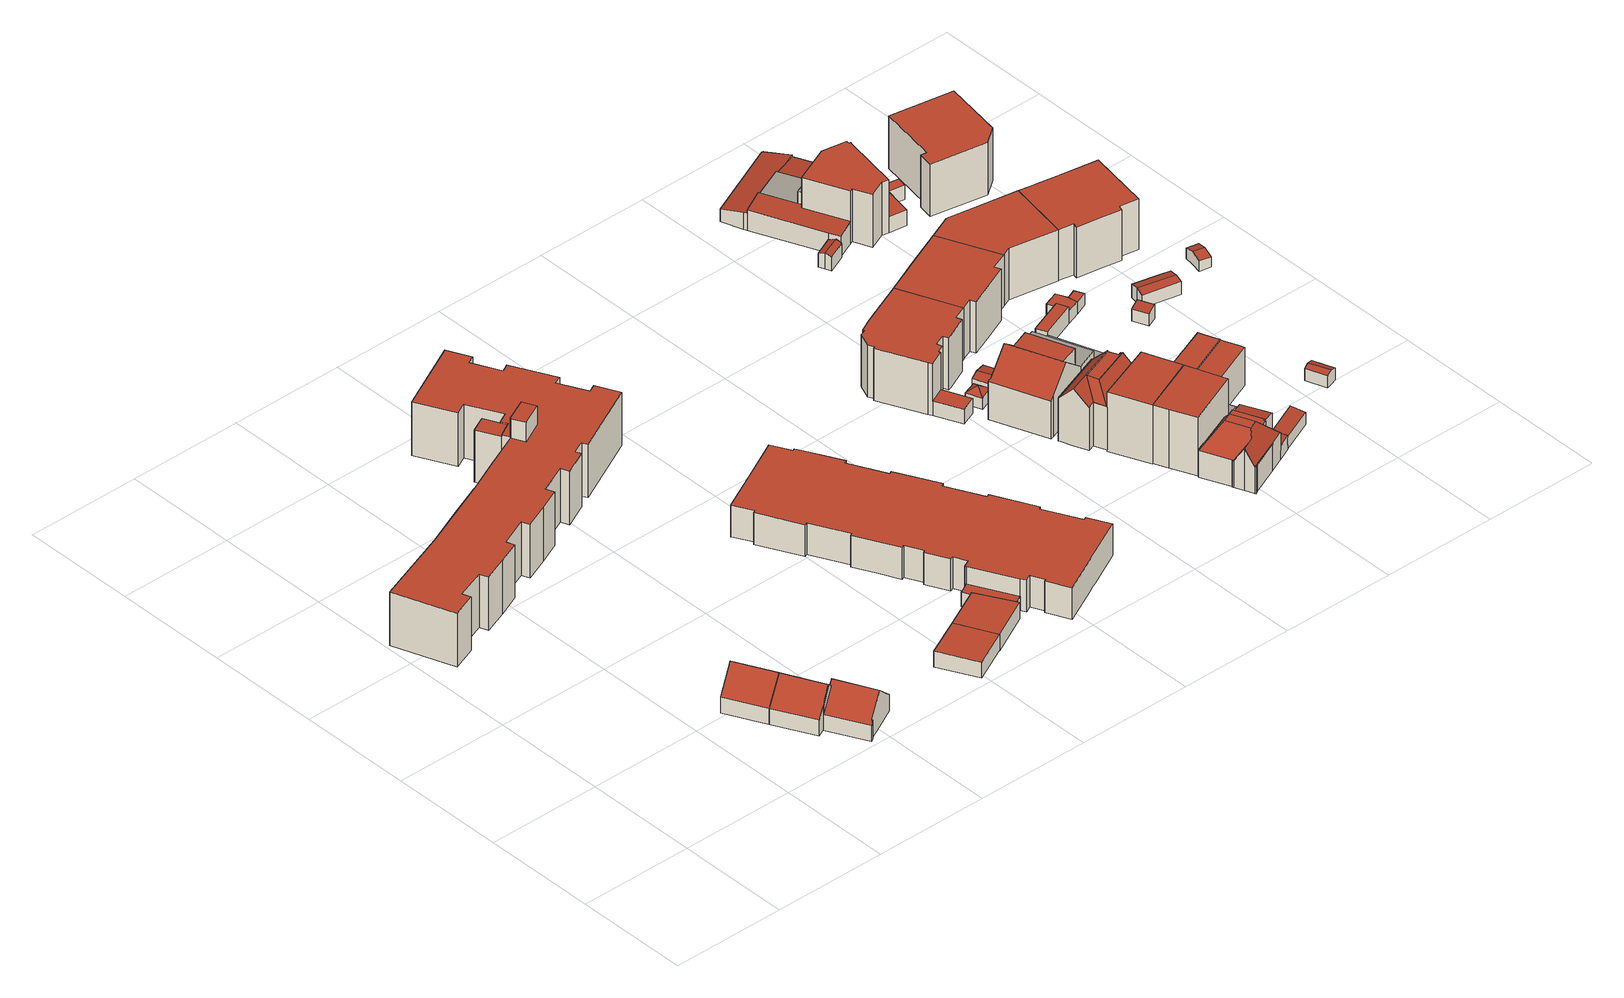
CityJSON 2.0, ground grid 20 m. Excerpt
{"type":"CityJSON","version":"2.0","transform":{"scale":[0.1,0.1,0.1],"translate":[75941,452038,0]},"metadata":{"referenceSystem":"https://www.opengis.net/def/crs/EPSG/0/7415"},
"CityObjects":{
"building1":{"type":"Building","attributes":{"Volume":286.38,"Dakoppervlakte":82.25,"Muuroppervlakte":120.48,"Vloeroppervlakte":59.01,"hoogte_Z_max_in_m_NAP":7.81,"GEB_DOEL":"woonfunctie","dateOfConstruction":"1976-01-01","measuredHeight":6.73},"geometry":[{"type":"Solid","lod":"2","boundaries":[[[[0,1,2,3,4,5]],[[6,7,8,9]],[[10,11,9,8]],[[10,2,1,11]],[[6,5,4,7]],[[8,7,4,3]],[[11,1,0,5,6,9]],[[3,2,10,8]]]],"semantics":{"surfaces":[{"type":"GroundSurface"},{"type":"RoofSurface"},{"type":"WallSurface"}],"values":[[0,1,1,2,2,2,2,2]]}}]},
"building2":{"type":"Building","attributes":{"Volume":289.32,"Dakoppervlakte":83.08,"Muuroppervlakte":120.82,"Vloeroppervlakte":59.6,"hoogte_Z_max_in_m_NAP":7.81,"GEB_DOEL":"woonfunctie","dateOfConstruction":"1976-01-01","measuredHeight":6.73},"geometry":[{"type":"Solid","lod":"2","boundaries":[[[[12,13,14,15,4,3,2]],[[8,16,17,10]],[[18,19,16,8,7]],[[13,12,17,16]],[[17,12,2,10]],[[7,4,15,18]],[[19,18,15,14]],[[16,19,14,13]],[[10,2,3,4,7,8]]]],"semantics":{"surfaces":[{"type":"GroundSurface"},{"type":"RoofSurface"},{"type":"WallSurface"}],"values":[[0,1,1,2,2,2,2,2,2]]}}]},
"building3":{"type":"Building","attributes":{"Volume":280.61,"Dakoppervlakte":80.35,"Muuroppervlakte":129.04,"Vloeroppervlakte":58.04,"hoogte_Z_max_in_m_NAP":7.81,"GEB_DOEL":"woonfunctie","dateOfConstruction":"1976-01-01","measuredHeight":6.73},"geometry":[{"type":"Solid","lod":"2","boundaries":[[[[20,21,22,23,24,25,14,13,26,12,27,28]],[[29,30,31,32,33,34,35,36]],[[37,38,39,35,34]],[[16,40,29,36]],[[16,19,41,40]],[[24,31,30,42,14,25]],[[32,31,24,23]],[[33,22,21,20,37,34]],[[37,20,28,38]],[[42,19,16,43]],[[19,42,30,41]],[[16,36,43]],[[14,42,43,36,35,44,26,13]],[[17,39,38,28,27,12]],[[26,44,35,39,17,12]],[[40,41,30,29]],[[23,22,33,32]]]],"semantics":{"surfaces":[{"type":"GroundSurface"},{"type":"RoofSurface"},{"type":"WallSurface"}],"values":[[0,1,1,1,1,2,2,2,2,2,2,2,2,2,2,2,2]]}}]},
"building4":{"type":"Building","attributes":{"Volume":8042.97,"Dakoppervlakte":821.54,"Muuroppervlakte":1974.31,"Vloeroppervlakte":821.54,"hoogte_Z_max_in_m_NAP":13.98,"GEB_DOEL":"woonfunctie","dateOfConstruction":"1991-01-01","measuredHeight":13.25},"geometry":[{"type":"MultiSurface","lod":"2","boundaries":[[[45,46,47,48,49,50,51,52,53,54,55,56,57,58,59,60,61,62,63,64,65,66,67,68,69,70,71,72,73,74,75,76,77,78,79,80,81,82,83,84,85,86,87,88,89,90,91,92,93,94,95,96,97,98,99]],[[100,101,102,103,104,105,106,107,108,109,110,111,112,113,114,115,116,117,118,119,120,121,122,123,124,125,126,127,128,129,130,131,132,133,134,135,136,137,138,139,140,141,142,143,144,145,146,147,148,149,150,151,152,153,154]],[[155,156,157,158,159,160]],[[161,162,163,164,165,166]],[[102,95,94,103]],[[103,94,93,92,105,104]],[[92,91,106,105]],[[90,107,106,91]],[[107,90,89,108]],[[89,88,109,108]],[[86,85,112,111,109,88,87]],[[85,84,113,112]],[[84,83,82,115,113]],[[82,81,116,115]],[[116,81,80,117]],[[117,80,79,118]],[[118,79,78,119]],[[77,120,119,78]],[[120,77,76,121]],[[76,75,122,121]],[[74,123,122,75]],[[124,123,74,73,166]],[[167,127,126,164,69,68,67]],[[65,64,63,134,133,131,167,67,66]],[[63,62,61,136,134]],[[137,60,59,138]],[[59,58,139,138]],[[139,58,57,140]],[[140,57,56,141]],[[141,56,55,142]],[[55,54,143,142]],[[54,53,144,143]],[[52,145,144,53]],[[145,52,51,50,147]],[[147,50,49,148]],[[49,48,149,148]],[[149,48,47,150]],[[150,47,46,151]],[[152,151,46,45,99,98,154,153]],[[154,98,97,100]],[[102,101,100,97,96,95]],[[157,127,167,158]],[[160,159,131,130]],[[155,160,130,129]],[[156,155,129,128]],[[128,127,157,156]],[[167,131,159,158]],[[72,71,162,161]],[[162,71,70,163]],[[163,70,69,164]],[[124,166,165,125]],[[164,126,125,165]],[[161,166,73,72]],[[137,136,61,60]]],"semantics":{"surfaces":[{"type":"GroundSurface"},{"type":"RoofSurface"},{"type":"WallSurface"}],"values":[0,1,1,1,2,2,2,2,2,2,2,2,2,2,2,2,2,2,2,2,2,2,2,2,2,2,2,2,2,2,2,2,2,2,2,2,2,2,2,2,2,2,2,2,2,2,2,2,2,2,2,2,2,2]}}]},
"building5":{"type":"Building","attributes":{"Volume":157.66,"Dakoppervlakte":54.05,"Muuroppervlakte":85.79,"Vloeroppervlakte":54.05,"hoogte_Z_max_in_m_NAP":3.99,"GEB_DOEL":"woonfunctie","dateOfConstruction":"1976-01-01","measuredHeight":2.92},"geometry":[{"type":"Solid","lod":"2","boundaries":[[[[168,169,170,171]],[[172,173,174,175]],[[168,171,173,172]],[[171,170,174,173]],[[169,175,174,170]],[[168,172,175,169]]]],"semantics":{"surfaces":[{"type":"GroundSurface"},{"type":"RoofSurface"},{"type":"WallSurface"}],"values":[[0,1,2,2,2,2]]}}]},
"building6":{"type":"Building","attributes":{"Volume":176.96,"Dakoppervlakte":59.49,"Muuroppervlakte":91.77,"Vloeroppervlakte":59.49,"hoogte_Z_max_in_m_NAP":3.99,"GEB_DOEL":"woonfunctie","dateOfConstruction":"1976-01-01","measuredHeight":2.97},"geometry":[{"type":"Solid","lod":"2","boundaries":[[[[176,177,178,179,180]],[[175,174,181,182,183]],[[177,176,174,175]],[[181,174,176,180]],[[179,182,181,180]],[[179,178,183,182]],[[178,177,175,183]]]],"semantics":{"surfaces":[{"type":"GroundSurface"},{"type":"RoofSurface"},{"type":"WallSurface"}],"values":[[0,1,2,2,2,2,2]]}}]},
"building7":{"type":"Building","attributes":{"Volume":5116.19,"Dakoppervlakte":887.64,"Muuroppervlakte":881.89,"Vloeroppervlakte":887.64,"hoogte_Z_max_in_m_NAP":6.81,"GEB_DOEL":"woonfunctie","dateOfConstruction":"1976-01-01","measuredHeight":5.83},"geometry":[{"type":"MultiSurface","lod":"2","boundaries":[[[184,185,186,187,188,189,190,191,192,193,194,195,196,197,198,199,200,179,178,201,202,203,204,205,206,207,208,209,210,211,212,213,214,215,216,217,218,219,220,221,222,223,224,225,226,227,228,229,230,231,232,233]],[[234,235,236,237,238,239,240,241,242,243,244,245,246,247,248,249,250,251,252,253,254,255,256,257,258,259,260,261,262,263,264,265,266,267,268,269,270,271,272,273,274,275,276,277,278,279,280]],[[281,282,283,284,285,286,287]],[[267,266,199,198]],[[198,197,268,267]],[[197,196,269,268]],[[269,196,195,270]],[[270,195,194,193,192,191,274,273,272,271]],[[274,191,190,275]],[[190,189,276,275]],[[276,189,188,277]],[[188,187,278,277]],[[278,187,186,279]],[[186,185,280,279]],[[185,184,233,235,280]],[[233,232,236,235]],[[236,232,231,237]],[[237,231,230,238]],[[238,230,229,239]],[[242,240,228,227,226]],[[242,226,225,243]],[[225,224,244,243]],[[221,247,246,245,244,224,223,222]],[[249,248,247,221,220,219]],[[219,218,250,249]],[[250,218,217,251]],[[217,216,252,251]],[[252,216,215,253]],[[215,214,254,253]],[[256,254,214,213,212]],[[212,211,257,256]],[[257,211,210,258]],[[210,209,259,258]],[[259,209,208,260]],[[208,207,261,260]],[[261,207,206,262]],[[262,206,205,263]],[[205,204,287,264,263]],[[200,199,266,265,286]],[[283,201,178,284]],[[284,178,179,285]],[[286,285,179,200]],[[287,204,203,202,201,283,282,281]],[[264,287,286,265]],[[229,228,240,239]]],"semantics":{"surfaces":[{"type":"GroundSurface"},{"type":"RoofSurface"},{"type":"WallSurface"}],"values":[0,1,1,2,2,2,2,2,2,2,2,2,2,2,2,2,2,2,2,2,2,2,2,2,2,2,2,2,2,2,2,2,2,2,2,2,2,2,2,2,2,2,2,2,2]}}]},
"building8":{"type":"Building","attributes":{"Volume":1640.37,"Dakoppervlakte":183.13,"Muuroppervlakte":547.03,"Vloeroppervlakte":183.13,"hoogte_Z_max_in_m_NAP":10.25,"GEB_DOEL":"woonfunctie","dateOfConstruction":"1925-01-01","measuredHeight":9.52},"geometry":[{"type":"Solid","lod":"2","boundaries":[[[[288,289,290,291,292,293,294,295,296,297,298,299,300,301,302,303,304,305,306,307,308,309,310]],[[311,312,313,314,315,316,317,318,319,320,321,322,323,324,325,326,327,328,329,330,331]],[[332,333,334,335]],[[299,298,324,323]],[[324,298,297,325]],[[325,297,296,326]],[[326,296,295,327]],[[327,295,294,328]],[[328,294,293,292,330,329]],[[291,290,311,331]],[[312,311,290,289]],[[312,289,288,313]],[[288,310,335,314,313]],[[307,306,316,315,334]],[[306,305,317,316]],[[317,305,304,318]],[[319,318,304,303]],[[319,303,302,320]],[[320,302,301,300,322,321]],[[300,299,323,322]],[[335,310,309,332]],[[332,309,308,333]],[[334,333,308,307]],[[314,335,334,315]],[[292,291,331,330]]]],"semantics":{"surfaces":[{"type":"GroundSurface"},{"type":"RoofSurface"},{"type":"WallSurface"}],"values":[[0,1,1,2,2,2,2,2,2,2,2,2,2,2,2,2,2,2,2,2,2,2,2,2,2]]}}]},
"building9":{"type":"Building","attributes":{"Volume":18.23,"Dakoppervlakte":9.22,"Muuroppervlakte":22.88,"Vloeroppervlakte":11.14,"hoogte_Z_max_in_m_NAP":3.86,"GEB_DOEL":"onbekend","dateOfConstruction":"1925-01-01","measuredHeight":2.96},"geometry":[{"type":"Solid","lod":"2","boundaries":[[[[336,337,338,339]],[[340,341,342]],[[343,344,341,340]],[[345,346,340,342]],[[343,340,346]],[[336,345,342]],[[339,346,345,336]],[[346,339,338,343]],[[338,337,344,343]],[[336,342,341,344,337]]]],"semantics":{"surfaces":[{"type":"GroundSurface"},{"type":"RoofSurface"},{"type":"WallSurface"}],"values":[[0,1,1,1,1,2,2,2,2,2]]}}]},
"building10":{"type":"Building","attributes":{"Volume":26.31,"Dakoppervlakte":12.36,"Muuroppervlakte":29.02,"Vloeroppervlakte":12.08,"hoogte_Z_max_in_m_NAP":3.39,"GEB_DOEL":"onbekend","dateOfConstruction":"1925-01-01","measuredHeight":2.38},"geometry":[{"type":"Solid","lod":"2","boundaries":[[[[347,348,349,350,351,352]],[[353,354,355,356]],[[355,357,358,356]],[[351,350,354,353]],[[348,347,358,357]],[[352,356,358,347]],[[349,348,357,355,354,350]],[[352,351,353,356]]]],"semantics":{"surfaces":[{"type":"GroundSurface"},{"type":"RoofSurface"},{"type":"WallSurface"}],"values":[[0,1,1,2,2,2,2,2]]}}]},
"building11":{"type":"Building","attributes":{"Volume":741.12,"Dakoppervlakte":105.4,"Muuroppervlakte":339.82,"Vloeroppervlakte":80.4,"hoogte_Z_max_in_m_NAP":11.28,"GEB_DOEL":"woonfunctie","dateOfConstruction":"1925-01-01","measuredHeight":10.42},"geometry":[{"type":"Solid","lod":"2","boundaries":[[[[359,360,361,362,363,364,365,366,367,368,369,370,371,372,373,374,375]],[[376,377,378,379,380,381]],[[378,377,382,383]],[[384,385,386,387]],[[378,383,386,385]],[[382,388,389,390,387,386,383]],[[391,376,381,392,393,394]],[[395,396,397,398,399,400]],[[401,402,403,404,405]],[[379,398,371,370,369,368,392,381,380]],[[394,393,392,368,367,366]],[[366,365,391,394]],[[364,363,362,382,377,376,391,365]],[[362,361,388,382]],[[388,361,360,389]],[[373,372,397,396,404]],[[371,398,397,372]],[[404,403,374,373]],[[359,375,402,401]],[[403,402,375,374]],[[404,396,395,405]],[[378,399,398,379]],[[395,384,387,390,401,405]],[[400,385,384,395]],[[378,385,400,399]],[[389,360,359,401,390]]]],"semantics":{"surfaces":[{"type":"GroundSurface"},{"type":"RoofSurface"},{"type":"WallSurface"}],"values":[[0,1,1,1,1,1,1,1,1,2,2,2,2,2,2,2,2,2,2,2,2,2,2,2,2,2]]}}]},
"building12":{"type":"Building","attributes":{"Volume":1338.47,"Dakoppervlakte":117.08,"Muuroppervlakte":431.23,"Vloeroppervlakte":189.47,"hoogte_Z_max_in_m_NAP":11.57,"GEB_DOEL":"bijeenkomstfunctie - industriefunctie - woonfunctie","dateOfConstruction":"1925-01-01","measuredHeight":10.75},"geometry":[{"type":"Solid","lod":"2","boundaries":[[[[406,407,408,409,410,411,412,413,414,415,416,417,418,419]],[[420,421,422,423,424]],[[425,426,427,428,429,430,431,432]],[[433,434,435,436]],[[436,435,427,426,437,438,431,430]],[[439,438,437,440,441,442,443]],[[408,407,440,437]],[[407,406,441,440]],[[442,441,406,419]],[[439,443,418,417]],[[431,438,439,417,416,415]],[[408,437,426,409]],[[424,413,412,420]],[[411,421,420,412]],[[410,422,421,411]],[[413,424,423,414]],[[410,409,426,425,422]],[[431,415,414,423,432]],[[434,433,429,428]],[[423,422,425,432]],[[434,428,427,435]],[[433,436,430,429]],[[442,419,418,443]]]],"semantics":{"surfaces":[{"type":"GroundSurface"},{"type":"OuterFloorSurface"},{"type":"RoofSurface"},{"type":"WallSurface"}],"values":[[0,1,1,2,2,2,3,3,3,3,3,3,3,3,3,3,3,3,3,3,3,3,3]]}}]},
"building13":{"type":"Building","attributes":{"Volume":713.49,"Dakoppervlakte":178.35,"Muuroppervlakte":274.26,"Vloeroppervlakte":131.53,"hoogte_Z_max_in_m_NAP":9.28,"GEB_DOEL":"woonfunctie","dateOfConstruction":"1925-01-01","measuredHeight":8.69},"geometry":[{"type":"Solid","lod":"2","boundaries":[[[[444,445,446,447,448,449,450,451,452,453,454,455,456,457,458,459,460,461,462,463,464,465,466,467,468,469,470,471,472,473,474]],[[475,476,477,478]],[[479,480,481,478,477,482,483,484]],[[485,475,478,481]],[[486,487,488,476,475,485]],[[481,489,490,485]],[[491,492,487,486]],[[493,482,477,476,488,494,495,496]],[[497,498,499,500]],[[487,492,494,488]],[[501,502,503,504,505,506,507]],[[508,509,510,511,512]],[[513,514,515,516,517,518]],[[519,520,521,522]],[[486,450,449,491]],[[491,449,448,492]],[[446,498,495,494,447]],[[493,497,474,473,472,521,483,482]],[[464,484,520]],[[464,463,479,484]],[[480,479,463,462,503]],[[452,490,489,502,453]],[[490,452,451,450,486,485]],[[498,446,445,499]],[[445,444,500,499]],[[497,500,444,474]],[[497,493,496,495,498]],[[448,447,494,492]],[[502,501,507,512,455,454,453]],[[504,503,462,461]],[[506,505,460,459,508]],[[458,509,508,459]],[[509,458,457,510]],[[457,456,511,510]],[[456,455,512,511]],[[507,506,508,512]],[[481,480,503,502,489]],[[517,516,470,469]],[[517,469,468,518]],[[513,518,468,467]],[[466,514,513,467]],[[516,522,521,472,471,470]],[[516,515,519,522]],[[466,465,464,520,519,515,514]],[[483,521,520,484]],[[504,461,460,505]]]],"semantics":{"surfaces":[{"type":"GroundSurface"},{"type":"RoofSurface"},{"type":"WallSurface"}],"values":[[0,1,1,1,1,1,1,1,1,1,1,1,1,1,2,2,2,2,2,2,2,2,2,2,2,2,2,2,2,2,2,2,2,2,2,2,2,2,2,2,2,2,2,2,2,2]]}}]},
"building14":{"type":"Building","attributes":{"Volume":1158.06,"Dakoppervlakte":111.81,"Muuroppervlakte":597.44,"Vloeroppervlakte":122.94,"hoogte_Z_max_in_m_NAP":11.49,"GEB_DOEL":"woonfunctie","dateOfConstruction":"1925-01-01","measuredHeight":10.89},"geometry":[{"type":"Solid","lod":"2","boundaries":[[[[523,524,525,526,527,528,529,530,531,532,533,534,535,536,537,538]],[[539,540,541,542]],[[543,544,545,546,547]],[[548,549,550,551]],[[552,553,554,555,556]],[[557,558,559,560]],[[551,530,529,548]],[[549,548,529,528,542]],[[551,550,543,531,530]],[[523,538,555,554]],[[555,538,537,556]],[[552,556,537,536,559]],[[528,527,539,542]],[[526,525,558,557]],[[559,536,535,560]],[[560,540,539,527,526,557]],[[534,533,546,545]],[[546,533,532,531,543,547]],[[544,541,540,560,535,534,545]],[[553,552,559,558,525,524]],[[542,541,544,543,550,549]],[[554,553,524,523]]]],"semantics":{"surfaces":[{"type":"GroundSurface"},{"type":"OuterFloorSurface"},{"type":"RoofSurface"},{"type":"WallSurface"}],"values":[[0,1,1,2,2,2,3,3,3,3,3,3,3,3,3,3,3,3,3,3,3,3]]}}]},
"building15":{"type":"Building","attributes":{"Volume":1173.25,"Dakoppervlakte":113.84,"Muuroppervlakte":593.49,"Vloeroppervlakte":128.93,"hoogte_Z_max_in_m_NAP":11.49,"GEB_DOEL":"woonfunctie","dateOfConstruction":"1925-01-01","measuredHeight":10.82},"geometry":[{"type":"Solid","lod":"2","boundaries":[[[[561,562,563,564,565,566,567,568,569,570,571,572,573,574,575]],[[576,577,578,579,580]],[[581,582,539,542]],[[583,584,549,548,585]],[[586,587,588,589,590]],[[591,592,593,594]],[[584,583,561,575,577]],[[564,563,548,549,542]],[[563,562,585,548]],[[587,586,593,572,571]],[[589,588,587,571,570,569]],[[589,569,568,590]],[[575,574,578,577]],[[578,574,573,579]],[[564,542,539,565]],[[567,566,591,594]],[[539,582,592,591,566,565]],[[576,580,592,582,581]],[[580,579,573,572,593,592]],[[590,568,567,594,593,586]],[[577,576,581,542,549,584]],[[561,583,585,562]]]],"semantics":{"surfaces":[{"type":"GroundSurface"},{"type":"OuterFloorSurface"},{"type":"RoofSurface"},{"type":"WallSurface"}],"values":[[0,1,1,2,2,2,3,3,3,3,3,3,3,3,3,3,3,3,3,3,3,3]]}}]},
"building16":{"type":"Building","attributes":{"Volume":1576.06,"Dakoppervlakte":166.62,"Muuroppervlakte":495.99,"Vloeroppervlakte":166.62,"hoogte_Z_max_in_m_NAP":10.25,"GEB_DOEL":"woonfunctie","dateOfConstruction":"1925-01-01","measuredHeight":9.46},"geometry":[{"type":"Solid","lod":"2","boundaries":[[[[595,596,597,598,599,600,601,602,603,604]],[[325,324,605,606,607,608,609,610,611,612]],[[610,609,599,598]],[[597,611,610,598]],[[325,612,611,597,596,595]],[[595,604,324,325]],[[605,324,604,603]],[[603,602,606,605]],[[606,602,601,600,608,607]],[[599,609,608,600]]]],"semantics":{"surfaces":[{"type":"GroundSurface"},{"type":"RoofSurface"},{"type":"WallSurface"}],"values":[[0,1,2,2,2,2,2,2,2,2]]}}]},
"building17":{"type":"Building","attributes":{"Volume":48.11,"Dakoppervlakte":21.8,"Muuroppervlakte":45.18,"Vloeroppervlakte":21.79,"hoogte_Z_max_in_m_NAP":2.95,"GEB_DOEL":"onbekend","dateOfConstruction":"1925-01-01","measuredHeight":2.24},"geometry":[{"type":"Solid","lod":"2","boundaries":[[[[613,614,615,616,617,618]],[[619,620,621,622]],[[623,624,625,626]],[[613,621,620,626,614]],[[621,613,618,622]],[[618,617,623,619,622]],[[624,623,617,616]],[[624,616,615,625]],[[625,615,614,626]],[[620,619,623,626]]]],"semantics":{"surfaces":[{"type":"GroundSurface"},{"type":"RoofSurface"},{"type":"WallSurface"}],"values":[[0,1,1,2,2,2,2,2,2,2]]}}]},
"building18":{"type":"Building","attributes":{"Volume":22.31,"Dakoppervlakte":8.75,"Muuroppervlakte":30.8,"Vloeroppervlakte":8.14,"hoogte_Z_max_in_m_NAP":3.75,"GEB_DOEL":"overige gebruiksfunctie","dateOfConstruction":"1969-01-01","measuredHeight":2.96},"geometry":[{"type":"Solid","lod":"2","boundaries":[[[[627,628,629,630,631,632,633,634]],[[635,636,637,638]],[[637,639,640,641,642,638]],[[627,634,639,637]],[[634,633,640,639]],[[641,640,633,632]],[[642,641,632,631]],[[638,642,631,630,629,635]],[[629,628,636,635]],[[627,637,636,628]]]],"semantics":{"surfaces":[{"type":"GroundSurface"},{"type":"RoofSurface"},{"type":"WallSurface"}],"values":[[0,1,1,2,2,2,2,2,2,2]]}}]},
"building19":{"type":"Building","attributes":{"Volume":41.92,"Dakoppervlakte":13.89,"Muuroppervlakte":53.24,"Vloeroppervlakte":13.89,"hoogte_Z_max_in_m_NAP":3.96,"GEB_DOEL":"onbekend","dateOfConstruction":"1925-01-01","measuredHeight":3.02},"geometry":[{"type":"Solid","lod":"2","boundaries":[[[[643,644,645,646]],[[647,648,649,650]],[[644,648,647,645]],[[644,643,649,648]],[[649,643,646,650]],[[646,645,647,650]]]],"semantics":{"surfaces":[{"type":"GroundSurface"},{"type":"RoofSurface"},{"type":"WallSurface"}],"values":[[0,1,2,2,2,2]]}}]},
"building20":{"type":"Building","attributes":{"Volume":13.69,"Dakoppervlakte":6.82,"Muuroppervlakte":21.69,"Vloeroppervlakte":6.82,"hoogte_Z_max_in_m_NAP":2.52,"GEB_DOEL":"onbekend","dateOfConstruction":"1925-01-01","measuredHeight":2.01},"geometry":[{"type":"Solid","lod":"2","boundaries":[[[[651,652,653,654,655,656]],[[657,658,659,660,661,662]],[[659,658,657,656,655,654]],[[654,653,660,659]],[[662,661,660,653,652,651]],[[656,657,662,651]]]],"semantics":{"surfaces":[{"type":"GroundSurface"},{"type":"RoofSurface"},{"type":"WallSurface"}],"values":[[0,1,2,2,2,2]]}}]},
"building21":{"type":"Building","attributes":{"Volume":1623.8,"Dakoppervlakte":256.55,"Muuroppervlakte":482.78,"Vloeroppervlakte":304.06,"hoogte_Z_max_in_m_NAP":10.52,"GEB_DOEL":"winkelfunctie - woonfunctie","dateOfConstruction":"1925-01-01","measuredHeight":9.75},"geometry":[{"type":"Solid","lod":"2","boundaries":[[[[663,664,665,666,667,668,631,629,669,670,671,672,673,674,675,676,677,678,679,680,681]],[[682,683,684,685]],[[686,687,688,689,690,691]],[[692,693,694,695,696,697,698,699,700,701,702]],[[703,704,705,706,707,708,709,710,711,712]],[[713,714,715,716,717,718,719,720]],[[721,722,723,724]],[[722,721,725,726,707,727,728,729]],[[700,699,720,668,667]],[[700,667,666,701]],[[666,665,702,701]],[[665,664,692,702]],[[663,693,692,664]],[[681,694,693,663]],[[694,681,680,695]],[[696,695,680,679,690]],[[712,670,669,703]],[[709,708,726,674,673,672,710]],[[711,710,672,671]],[[718,717,703,669,629]],[[719,718,629,631]],[[719,631,668,720]],[[721,676,675,674,726,725]],[[678,677,724,723]],[[721,724,677,676]],[[679,678,723,691,690]],[[691,723,722,729,686]],[[728,682,685,715,687,686,729]],[[684,716,715,685]],[[714,688,687,715]],[[726,708,707]],[[703,717,716,684,704]],[[684,683,705,704]],[[706,727,707]],[[683,682,728,727,706,705]],[[696,690,689,697]],[[689,688,714,713,698,697]],[[699,698,713,720]],[[671,670,712,711]]]],"semantics":{"surfaces":[{"type":"GroundSurface"},{"type":"OuterFloorSurface"},{"type":"RoofSurface"},{"type":"WallSurface"}],"values":[[0,1,1,2,2,2,2,2,3,3,3,3,3,3,3,3,3,3,3,3,3,3,3,3,3,3,3,3,3,3,3,3,3,3,3,3,3,3,3]]}}]},
"building22":{"type":"Building","attributes":{"Volume":33.76,"Dakoppervlakte":14.48,"Muuroppervlakte":41.17,"Vloeroppervlakte":14.47,"hoogte_Z_max_in_m_NAP":3.32,"GEB_DOEL":"onbekend","dateOfConstruction":"1925-01-01","measuredHeight":2.45},"geometry":[{"type":"Solid","lod":"2","boundaries":[[[[730,731,732,733,734,735,646,645,736]],[[737,738,739,740,741,742]],[[743,744,745,746]],[[739,645,646,740]],[[740,646,735,744,741]],[[744,743,742,741]],[[737,742,743,732,731,730]],[[736,738,737,730]],[[735,734,745,744]],[[733,746,745,734]],[[732,743,746,733]],[[645,739,738,736]]]],"semantics":{"surfaces":[{"type":"GroundSurface"},{"type":"RoofSurface"},{"type":"WallSurface"}],"values":[[0,1,1,2,2,2,2,2,2,2,2,2]]}}]},
"building23":{"type":"Building","attributes":{"Volume":1420.59,"Dakoppervlakte":151.07,"Muuroppervlakte":465.88,"Vloeroppervlakte":151.07,"hoogte_Z_max_in_m_NAP":10.25,"GEB_DOEL":"woonfunctie","dateOfConstruction":"1925-01-01","measuredHeight":9.4},"geometry":[{"type":"Solid","lod":"2","boundaries":[[[[747,748,749,750,751,598,597]],[[611,610,752,753,754,755,756]],[[750,749,754,753]],[[747,597,611,756]],[[610,611,597,598]],[[751,752,610,598]],[[751,750,753,752]],[[749,748,747,756,755,754]]]],"semantics":{"surfaces":[{"type":"GroundSurface"},{"type":"RoofSurface"},{"type":"WallSurface"}],"values":[[0,1,2,2,2,2,2,2]]}}]},
"building24":{"type":"Building","attributes":{"Volume":13.23,"Dakoppervlakte":5.63,"Muuroppervlakte":22.77,"Vloeroppervlakte":5.59,"hoogte_Z_max_in_m_NAP":3.08,"GEB_DOEL":"onbekend","dateOfConstruction":"1980-01-01","measuredHeight":2.48},"geometry":[{"type":"Solid","lod":"2","boundaries":[[[[757,758,759,760]],[[761,762,763,764]],[[758,764,763,759]],[[758,757,761,764]],[[760,762,761,757]],[[762,760,759,763]]]],"semantics":{"surfaces":[{"type":"GroundSurface"},{"type":"RoofSurface"},{"type":"WallSurface"}],"values":[[0,1,2,2,2,2]]}}]},
"building25":{"type":"Building","attributes":{"Volume":20.88,"Dakoppervlakte":9.12,"Muuroppervlakte":27.96,"Vloeroppervlakte":8.81,"hoogte_Z_max_in_m_NAP":2.9,"GEB_DOEL":"onbekend","dateOfConstruction":"1925-01-01","measuredHeight":2.52},"geometry":[{"type":"Solid","lod":"2","boundaries":[[[[765,766,767,768,769,770]],[[771,772,773,774]],[[775,774,773,776]],[[766,765,772,771]],[[769,768,775,776]],[[767,774,775,768]],[[776,773,772,765,770,769]],[[767,766,771,774]]]],"semantics":{"surfaces":[{"type":"GroundSurface"},{"type":"RoofSurface"},{"type":"WallSurface"}],"values":[[0,1,1,2,2,2,2,2]]}}]},
"building26":{"type":"Building","attributes":{"Volume":98.1,"Dakoppervlakte":35.55,"Muuroppervlakte":90.42,"Vloeroppervlakte":37.43,"hoogte_Z_max_in_m_NAP":3.67,"GEB_DOEL":"overige gebruiksfunctie","dateOfConstruction":"1925-01-01","measuredHeight":2.91},"geometry":[{"type":"Solid","lod":"2","boundaries":[[[[777,778,779,780,781,782,783,664,784,663]],[[785,786,787,788]],[[789,790,791,792]],[[793,794,795,796]],[[784,664,788,787,794]],[[792,782,781,789]],[[789,781,780,790]],[[790,780,779,791]],[[786,785,783,782,792,791]],[[663,793,796,777]],[[663,784,794,793]],[[795,778,777,796]],[[786,791,779,778,795,794,787]],[[664,783,785,788]]]],"semantics":{"surfaces":[{"type":"GroundSurface"},{"type":"RoofSurface"},{"type":"WallSurface"}],"values":[[0,1,1,1,2,2,2,2,2,2,2,2,2,2]]}}]},
"building27":{"type":"Building","attributes":{"Volume":50.94,"Dakoppervlakte":20.87,"Muuroppervlakte":46.03,"Vloeroppervlakte":25.33,"hoogte_Z_max_in_m_NAP":3.34,"GEB_DOEL":"onbekend","dateOfConstruction":"1925-01-01","measuredHeight":2.72},"geometry":[{"type":"Solid","lod":"2","boundaries":[[[[797,798,799,800,801,802,803,804]],[[805,806,807,808,809]],[[808,810,811,812,809]],[[798,806,805,809,800,799]],[[807,806,798,797]],[[803,802,811,810]],[[801,812,811,802]],[[800,809,812,801]],[[807,797,804,803,810,808]]]],"semantics":{"surfaces":[{"type":"GroundSurface"},{"type":"RoofSurface"},{"type":"WallSurface"}],"values":[[0,1,1,2,2,2,2,2,2]]}}]},
"building28":{"type":"Building","attributes":{"Volume":1502.99,"Dakoppervlakte":159.99,"Muuroppervlakte":483.77,"Vloeroppervlakte":159.99,"hoogte_Z_max_in_m_NAP":10.25,"GEB_DOEL":"woonfunctie","dateOfConstruction":"1925-01-01","measuredHeight":9.39},"geometry":[{"type":"Solid","lod":"2","boundaries":[[[[813,814,815,816,817,818,819,820,821,822,823,824]],[[825,826,827,754,753,828,829,830,831,832,833,834]],[[817,816,834,833]],[[834,816,815,814,813,824,754,827,826,825]],[[824,823,753,754]],[[828,753,823,822]],[[822,821,829,828]],[[819,818,832,831]],[[817,833,832,818]],[[821,820,819,831,830,829]]]],"semantics":{"surfaces":[{"type":"GroundSurface"},{"type":"RoofSurface"},{"type":"WallSurface"}],"values":[[0,1,2,2,2,2,2,2,2,2]]}}]},
"building29":{"type":"Building","attributes":{"Volume":1425.29,"Dakoppervlakte":147.52,"Muuroppervlakte":476.48,"Vloeroppervlakte":147.52,"hoogte_Z_max_in_m_NAP":10.45,"GEB_DOEL":"winkelfunctie - woonfunctie","dateOfConstruction":"1925-01-01","measuredHeight":9.66},"geometry":[{"type":"Solid","lod":"2","boundaries":[[[[835,836,837,838,839,840,841,842]],[[843,844,845,846,847,848,849,850]],[[841,844,843,842]],[[844,841,840,839,846,845]],[[838,837,848,847]],[[837,836,849,848]],[[850,849,836,835]],[[850,835,842,843]],[[847,846,839,838]]]],"semantics":{"surfaces":[{"type":"GroundSurface"},{"type":"RoofSurface"},{"type":"WallSurface"}],"values":[[0,1,2,2,2,2,2,2,2]]}}]},
"building30":{"type":"Building","attributes":{"Volume":16.36,"Dakoppervlakte":7.93,"Muuroppervlakte":23.59,"Vloeroppervlakte":7.69,"hoogte_Z_max_in_m_NAP":3.2,"GEB_DOEL":"onbekend","dateOfConstruction":"1925-01-01","measuredHeight":2.36},"geometry":[{"type":"Solid","lod":"2","boundaries":[[[[851,852,853,854,855,856]],[[857,858,859,860]],[[857,860,861,862]],[[851,862,861,852]],[[858,855,854,859]],[[859,854,853,860]],[[862,851,856,855,858,857]],[[853,852,861,860]]]],"semantics":{"surfaces":[{"type":"GroundSurface"},{"type":"RoofSurface"},{"type":"WallSurface"}],"values":[[0,1,1,2,2,2,2,2]]}}]}
},
"vertices":[
[285,220,11],[319,237,11],[353,169,11],[319,151,11],[284,134,11],[250,202,11],[250,202,40],[284,134,40],[319,151,78],[285,220,78],[353,169,41],[319,237,41],
[387,101,11],[353,82,11],[333,71,11],[319,64,11],[353,82,78],[387,101,41],[319,64,40],[333,71,55],
[435,40,11],[400,22,11],[371,7,11],[372,6,11],[367,3,11],[333,70,11],[367,90,11],[388,101,11],[401,108,11],[361,84,70],[333,70,40],[367,3,40],[372,6,46],[371,7,46],[400,22,77],[367,90,77],[360,86,70],[435,40,41],[401,108,41],[387,101,56],[354,81,78],[333,70,55],[333,71,40],[353,82,63],[367,90,63],
[341,681,7],[339,681,7],[345,667,7],[306,649,7],[266,633,7],[260,646,7],[235,636,7],[211,625,7],[216,612,7],[176,595,7],[136,580,7],[130,594,7],[80,575,7],[85,561,7],[43,546,7],[5,650,7],[136,698,7],[199,725,7],[262,751,7],[266,753,7],[322,778,7],[384,806,7],[385,807,7],[385,808,7],[379,820,7],[360,858,7],[384,870,7],[387,871,7],[399,845,7],[417,854,7],[388,912,7],[368,902,7],[335,967,7],[455,1027,7],[474,988,7],[461,981,7],[485,933,7],[498,940,7],[517,902,7],[535,866,7],[522,860,7],[526,851,7],[537,828,7],[546,812,7],[559,818,7],[578,779,7],[458,719,7],[453,728,7],[449,726,7],[432,718,7],[436,709,7],[431,706,7],[394,689,7],[388,703,7],[387,702,7],[394,689,105],[431,706,105],[436,709,105],[432,718,105],[449,726,105],[453,728,105],[458,719,105],[578,779,105],[559,818,105],[546,812,105],[537,828,105],[526,851,105],[522,860,105],[535,866,105],[517,902,105],[498,940,105],[485,933,105],[461,981,105],[474,988,105],[455,1027,105],[335,967,105],[368,902,105],[388,912,105],[417,854,105],[399,845,105],[405,834,105],[379,820,105],[385,808,105],[424,827,105],[435,804,105],[395,784,105],[384,806,105],[322,778,105],[266,753,105],[262,751,105],[199,725,105],[136,698,105],[5,650,105],[43,546,105],[85,561,105],[80,575,105],[130,594,105],[136,580,105],[176,595,105],[216,612,105],[211,625,105],[235,636,105],[260,646,105],[266,633,105],[306,649,105],[345,667,105],[339,681,105],[341,681,105],[387,702,105],[388,703,105],[435,804,139],[424,827,139],[385,808,140],[385,807,140],[384,806,140],[395,784,140],[387,871,103],[384,870,103],[360,858,103],[379,820,103],[405,834,103],[399,845,103],[385,807,105],
[555,75,11],[620,107,11],[653,40,11],[588,8,11],[555,75,40],[588,8,40],[653,40,40],[620,107,40],
[653,40,10],[620,107,10],[690,142,10],[723,83,10],[726,77,10],[726,77,40],[723,83,40],[690,142,40],
[820,305,10],[837,271,10],[842,273,10],[878,201,10],[874,198,10],[905,135,10],[910,137,10],[929,99,10],[865,67,10],[855,62,10],[845,57,10],[782,25,10],[763,64,10],[767,66,10],[756,89,10],[745,83,10],[740,92,10],[683,157,10],[685,158,10],[690,160,10],[702,167,10],[701,169,10],[713,175,10],[702,197,10],[697,195,10],[678,233,10],[682,236,10],[668,265,10],[663,263,10],[645,299,10],[627,335,10],[631,338,10],[600,401,10],[595,399,10],[559,471,10],[564,474,10],[547,505,10],[546,507,10],[608,538,10],[624,546,10],[685,577,10],[702,543,10],[706,545,10],[724,510,10],[743,473,10],[738,470,10],[769,407,10],[774,409,10],[811,337,10],[806,334,10],[820,305,68],[806,334,68],[811,337,68],[774,409,68],[769,407,68],[738,470,68],[743,473,68],[724,510,68],[706,545,68],[702,543,68],[685,577,68],[624,546,68],[608,538,68],[546,507,68],[547,505,68],[564,474,68],[559,471,68],[595,399,68],[600,401,68],[631,338,68],[627,335,68],[645,299,68],[663,263,68],[668,265,68],[682,236,68],[678,233,68],[697,195,68],[702,197,68],[713,175,68],[701,169,68],[702,167,68],[740,92,68],[745,83,68],[756,89,68],[767,66,68],[763,64,68],[782,25,68],[845,57,68],[855,62,68],[865,67,68],[929,99,68],[910,137,68],[905,135,68],[874,198,68],[878,201,68],[842,273,68],[837,271,68],[690,160,36],[685,158,36],[683,157,36],[690,142,36],[723,83,36],[740,92,36],[702,167,36],
[960,535,7],[924,613,7],[928,615,7],[923,625,7],[933,650,7],[934,650,7],[943,654,7],[942,657,7],[965,668,7],[1043,701,7],[1087,597,7],[1063,587,7],[1066,578,7],[1027,560,7],[1022,558,7],[1018,567,7],[999,559,7],[1002,549,7],[989,544,7],[990,540,7],[1010,493,7],[983,482,7],[963,528,7],[928,615,102],[924,613,102],[960,535,102],[963,528,102],[990,540,102],[989,544,102],[1002,549,102],[999,559,102],[1018,567,102],[1022,558,102],[1027,560,102],[1066,578,102],[1063,587,102],[1087,597,102],[1043,701,102],[965,668,102],[942,657,102],[943,654,102],[934,650,102],[933,650,102],[923,625,102],[983,482,34],[1010,493,34],[990,540,34],[963,528,34],
[1050,498,9],[1025,488,9],[1015,515,9],[1040,524,9],[1033,506,39],[1025,488,30],[1050,498,30],[1015,515,29],[1025,488,29],[1050,498,29],[1040,524,29],
[1079,546,10],[1091,515,10],[1073,508,10],[1057,502,10],[1045,533,10],[1060,539,10],[1045,533,30],[1057,502,30],[1073,508,34],[1060,539,34],[1091,515,30],[1079,546,30],
[1186,328,9],[1094,294,9],[1086,315,9],[1074,311,9],[1065,334,9],[1057,357,9],[1056,358,9],[1059,359,9],[1062,360,9],[1155,394,9],[1155,393,9],[1156,391,9],[1164,370,9],[1171,353,9],[1176,355,9],[1193,361,9],[1203,335,9],[1057,357,88],[1065,334,113],[1101,347,113],[1164,370,113],[1156,391,90],[1155,393,88],[1074,311,88],[1087,316,88],[1177,351,113],[1108,326,113],[1094,295,88],[1185,329,88],[1086,315,88],[1094,294,88],[1186,328,88],[1056,358,88],[1155,394,88],[1062,360,88],[1059,359,88],[1177,351,111],[1176,355,111],[1171,353,111],[1164,370,111],[1101,347,111],[1108,326,111],[1186,328,81],[1203,335,81],[1193,361,81],[1176,355,81],[1177,351,81],
[1019,467,8],[1019,465,8],[1061,481,8],[1105,498,8],[1144,512,8],[1170,522,8],[1191,530,8],[1226,434,8],[1179,417,8],[1140,402,8],[1097,386,8],[1058,371,8],[1052,369,8],[1016,466,8],[1191,530,37],[1170,522,37],[1144,512,37],[1179,417,37],[1226,434,37],[1144,512,78],[1105,498,78],[1108,488,78],[1110,489,78],[1138,412,78],[1136,411,78],[1140,402,78],[1179,417,78],[1138,412,106],[1110,489,106],[1075,476,107],[1103,399,107],[1061,481,116],[1097,386,116],[1058,371,82],[1019,465,79],[1019,467,79],[1016,466,77],[1052,369,77],
[1192,76,6],[1187,73,6],[1186,75,6],[1180,90,6],[1173,106,6],[1172,108,6],[1173,109,6],[1152,158,6],[1152,160,6],[1233,194,6],[1247,199,6],[1260,205,6],[1271,209,6],[1284,215,6],[1305,168,6],[1280,157,6],[1277,156,6],[1278,152,6],[1256,141,6],[1255,141,6],[1263,122,6],[1287,133,6],[1288,134,6],[1283,144,6],[1343,171,6],[1353,148,6],[1294,122,6],[1293,121,6],[1269,110,6],[1268,110,6],[1243,98,6],[1195,150,93],[1211,111,93],[1227,118,93],[1211,157,93],[1255,141,55],[1256,141,55],[1234,193,55],[1268,110,56],[1269,110,55],[1263,122,55],[1152,158,55],[1173,109,55],[1174,107,55],[1204,101,82],[1233,194,55],[1152,160,55],[1172,108,55],[1173,106,55],[1243,98,55],[1180,90,82],[1186,75,55],[1187,75,55],[1243,98,54],[1186,75,54],[1187,73,54],[1192,76,54],[1247,199,48],[1233,194,48],[1256,141,48],[1278,152,48],[1277,156,48],[1280,157,48],[1260,205,48],[1280,157,44],[1305,168,40],[1284,215,40],[1271,209,43],[1260,205,44],[1283,144,32],[1288,134,30],[1289,134,30],[1294,122,28],[1353,148,28],[1343,171,32],[1289,134,31],[1263,122,31],[1269,110,30],[1294,122,30],
[1334,313,6],[1254,280,6],[1245,301,6],[1229,294,6],[1237,273,6],[1221,267,6],[1123,227,6],[1094,294,6],[1196,332,6],[1203,335,6],[1209,337,6],[1220,308,6],[1223,309,6],[1239,315,6],[1321,347,6],[1324,338,6],[1237,273,81],[1223,309,81],[1207,303,81],[1221,267,81],[1196,332,52],[1207,303,52],[1220,308,52],[1209,337,52],[1203,335,52],[1123,227,115],[1221,267,115],[1196,332,115],[1094,294,115],[1239,315,78],[1254,280,78],[1334,313,78],[1324,338,78],[1321,347,78],[1229,294,71],[1245,301,71],[1239,315,71],[1223,309,71],
[1152,160,7],[1133,203,7],[1123,227,7],[1221,267,7],[1237,273,7],[1246,250,7],[1264,257,7],[1254,280,7],[1334,313,7],[1346,285,7],[1349,276,7],[1270,243,7],[1259,238,7],[1271,209,7],[1247,199,7],[1236,228,46],[1247,199,46],[1271,209,46],[1259,238,46],[1252,235,46],[1236,228,81],[1252,235,81],[1152,160,115],[1247,199,115],[1133,203,115],[1270,243,77],[1349,276,77],[1346,285,77],[1334,313,77],[1254,280,77],[1246,250,71],[1252,235,71],[1270,243,71],[1264,257,71],
[1043,701,8],[1107,729,8],[1171,756,8],[1216,652,8],[1186,640,8],[1190,630,8],[1156,615,8],[1110,596,8],[1106,605,8],[1087,597,8],[1106,605,102],[1110,596,102],[1156,615,102],[1190,630,102],[1186,640,102],[1216,652,102],[1171,756,102],[1107,729,102],
[1212,369,7],[1251,384,7],[1280,395,7],[1291,367,7],[1262,356,7],[1223,342,7],[1262,356,30],[1251,384,30],[1212,369,30],[1223,342,30],[1262,356,29],[1291,367,28],[1280,395,28],[1251,384,29],
[1083,894,8],[1078,904,8],[1112,919,8],[1117,908,8],[1120,900,8],[1118,899,8],[1119,898,8],[1087,884,8],[1112,919,33],[1078,904,33],[1083,894,37],[1117,908,37],[1087,884,33],[1119,898,33],[1118,899,34],[1120,900,34],
[1193,532,9],[1186,551,9],[1249,575,9],[1256,556,9],[1249,575,40],[1186,551,40],[1193,532,40],[1256,556,40],
[1344,350,5],[1355,321,5],[1356,318,5],[1337,311,5],[1336,314,5],[1325,342,5],[1325,342,25],[1336,314,25],[1337,311,25],[1356,318,25],[1355,321,25],[1344,350,25],
[1228,995,8],[1210,896,8],[1198,898,8],[1169,886,8],[1156,916,8],[1151,914,8],[1061,1039,8],[1059,1044,8],[1046,1081,8],[1184,1143,8],[1185,1141,8],[1203,1098,8],[1217,1066,8],[1232,1030,8],[1233,1027,8],[1230,1014,8],[1227,1006,8],[1226,1000,8],[1229,1000,8],[1180,1022,45],[1155,1080,45],[1097,1055,45],[1122,997,45],[1182,1022,72],[1122,997,72],[1126,989,72],[1184,1013,72],[1227,1006,72],[1230,1014,72],[1210,896,105],[1228,995,105],[1229,1000,105],[1226,1000,105],[1227,1006,105],[1184,1013,105],[1120,986,105],[1151,914,105],[1156,916,105],[1169,886,105],[1198,898,105],[1061,1039,40],[1097,1055,40],[1155,1080,40],[1156,1079,40],[1179,1088,40],[1203,1098,40],[1185,1141,31],[1184,1143,30],[1046,1081,31],[1059,1044,39],[1120,986,49],[1126,989,50],[1122,997,50],[1097,1055,50],[1061,1039,45],[1112,919,45],[1120,900,45],[1151,914,49],[1232,1030,37],[1199,1020,41],[1230,1014,41],[1233,1027,38],[1217,1066,37],[1203,1098,37],[1156,1079,43],[1180,1022,43],[1182,1022,43],
[1269,600,9],[1276,583,9],[1277,582,9],[1297,590,9],[1304,574,9],[1281,565,9],[1243,590,9],[1269,600,33],[1243,590,33],[1249,575,33],[1256,556,32],[1281,565,32],[1277,582,33],[1277,582,30],[1281,565,30],[1304,574,30],[1297,590,30],
[1213,774,8],[1261,766,8],[1335,753,8],[1315,644,8],[1231,659,8],[1231,659,102],[1315,644,102],[1335,753,102],[1261,766,102],[1213,774,102],
[1343,477,6],[1332,503,6],[1350,511,6],[1361,485,6],[1343,477,28],[1361,485,31],[1350,511,31],[1332,503,28],
[1437,193,4],[1424,229,4],[1434,233,4],[1445,237,4],[1458,200,4],[1448,197,4],[1424,229,26],[1437,193,26],[1448,197,29],[1434,233,29],[1445,237,26],[1458,200,26],
[1251,991,8],[1247,964,8],[1255,962,8],[1285,957,8],[1281,940,8],[1251,945,8],[1241,891,8],[1223,968,8],[1241,891,37],[1255,962,37],[1223,968,37],[1210,896,37],[1281,940,34],[1285,957,34],[1255,962,34],[1251,945,34],[1228,995,32],[1223,968,32],[1247,964,30],[1251,991,30],
[1428,501,6],[1364,515,6],[1364,518,6],[1367,530,6],[1370,545,6],[1419,535,6],[1434,531,6],[1431,515,6],[1364,518,30],[1364,515,29],[1428,501,30],[1431,515,33],[1367,530,33],[1434,531,29],[1419,535,29],[1370,545,30],
[1357,749,9],[1367,747,9],[1401,741,9],[1471,729,9],[1452,620,9],[1419,626,9],[1416,617,9],[1380,624,9],[1339,630,9],[1341,639,9],[1315,644,9],[1335,753,9],[1401,741,102],[1367,747,102],[1357,749,102],[1341,639,102],[1339,630,102],[1380,624,102],[1416,617,102],[1419,626,102],[1452,620,102],[1471,729,102],
[1407,888,8],[1378,867,8],[1281,884,8],[1286,910,8],[1296,908,8],[1303,949,8],[1314,1011,8],[1425,992,8],[1425,992,104],[1314,1011,104],[1303,949,104],[1296,908,104],[1286,910,104],[1281,884,104],[1378,867,104],[1407,888,104],
[1490,559,8],[1511,555,8],[1507,537,8],[1503,519,8],[1483,523,8],[1487,542,8],[1487,542,32],[1483,523,27],[1503,519,27],[1507,537,32],[1511,555,27],[1490,559,27]
]}
